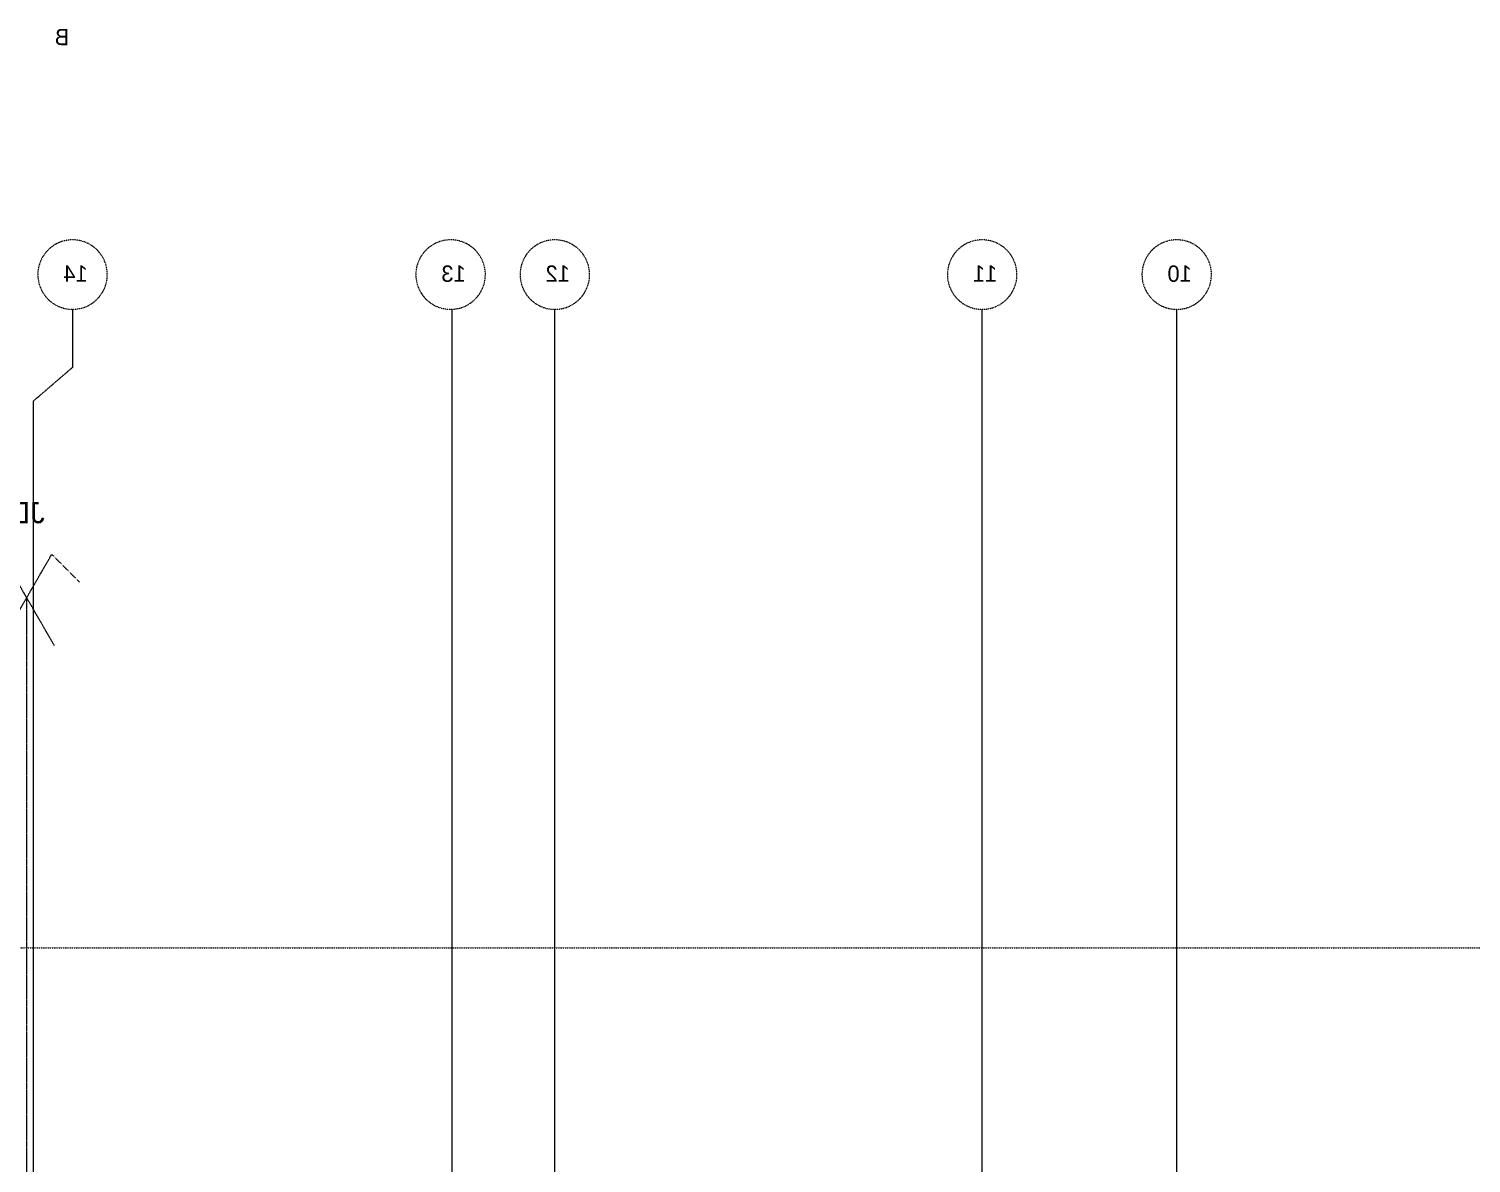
# Model space of a CAD drawing. Header units: millimetres. Extents: x -26249 to 60250, y -21218 to 23336.
# Drawn here: x -6944 to -4869, y 9426 to 11058 of the extents above; entities that cross this region are included whole.
import ezdxf

# ---------------------------------------------------------------- set-up
doc = ezdxf.new("R2010")
doc.units = ezdxf.units.MM
for name, pattern in [('Style de ligne -1', [0.41664, 0.20828, -0.20836]), ('Style de ligne -11', [0.347222, 0.20828, -0.138942]), ('Style de ligne -6', [1.04164, 0.625, -0.20828, 0.06943, -0.13893]), ('VW-01', [0.41656, 0.20828, -0.20828])]:
    doc.linetypes.add(name, pattern=pattern)
doc.layers.add('B Général', color=7, linetype='Continuous', lineweight=5)
doc.layers.add('C ANNOTATIONS-texte', color=7, linetype='Continuous', lineweight=5)
doc.layers.add('C ANNOTATIONS-axes horizontaux', color=1, linetype='Style de ligne -1', lineweight=13, true_color=0xff0000)
doc.styles.add('Arial', font='arial.ttf')
doc.styles.add('Eurostile', font='')
doc.styles.get('Eurostile').set_extended_font_data('Eurostile')

# ---------------------------------------------------------------- blocks, each defined once
blk = doc.blocks.new('Groupe-64-1')
at = {"layer": 'B Général', "color": 1, "linetype": 'Style de ligne -11', "lineweight": 5}
blk.add_line((2145.7, -1173.9), (2145.7, 946.1), dxfattribs=at)
at = {"layer": 'B Général', "color": 1, "linetype": 'Style de ligne -11', "lineweight": 5, "flags": 128}
for points in [[(2185.7, 876.8), (2109.7, 1008.4), (2069.7, 968.4)], [(2105.7, 876.8), (2181.7, 1008.4), (2221.7, 968.4)]]:
    blk.add_lwpolyline(points, dxfattribs=at)
at = {"layer": 'B Général', "color": 1, "insert": (2119.8, 1083.6), "char_height": 30.34, "attachment_point": 1, "line_spacing_factor": 0.958078, "style": 'Arial'}
blk.add_mtext('JD', dxfattribs=at)
blk = doc.blocks.new('axes 2')
at = {"layer": 'B Général', "color": 1, "linetype": 'Style de ligne -6', "lineweight": 13}
for p, q in [((490.672, -1173.93), (490.672, 1361.07)), ((770.672, -1173.93), (770.672, 1361.07)), ((1385.672, -1173.93), (1385.672, 1361.07)), ((1533.672, -1173.93), (1533.672, 1361.07))]:
    blk.add_line(p, q, dxfattribs=at)
at = {"layer": 'B Général', "color": 1, "linetype": 'Style de ligne -6', "lineweight": 13, "flags": 128}
blk.add_lwpolyline([(2079.747, 1361.07), (2079.747, 1277.57), (2136.672, 1228.57), (2136.672, -1373.93)], dxfattribs=at)
at = {"layer": 'B Général', "color": 1, "linetype": 'VW-01', "lineweight": 13}
for centre in [(490.672, 1411.07), (770.672, 1411.07), (1385.672, 1411.07), (1535.672, 1411.07), (2079.747, 1411.07)]:
    blk.add_circle(centre, 50, dxfattribs=at)
at = {"layer": 'C ANNOTATIONS-axes horizontaux', "color": 5, "true_color": 0x0000ff}
blk.add_line((4705, 442.07), (-4705, 442.07), dxfattribs=at)
at = {"layer": 'B Général', "color": 7}
blk.add_blockref('Groupe-64-1', (0, 0), dxfattribs=at)
at = {"layer": 'B Général', "color": 7, "char_height": 23.4956, "attachment_point": 1, "line_spacing_factor": 0.895453, "style": 'Eurostile'}
for s, insert in [('10', (469.019, 1424.159)), ('11', (749.019, 1424.159)), ('12', (1364.019, 1424.159)), ('13', (1514.019, 1424.159)), ('14', (2058.095, 1424.159))]:
    blk.add_mtext(s, dxfattribs=dict(at, insert=insert))
at = {"layer": 'C ANNOTATIONS-texte', "color": 7, "insert": (2084.528, 1764.714), "char_height": 23.496, "attachment_point": 1, "line_spacing_factor": 0.895453, "style": 'Eurostile'}
blk.add_mtext('B', dxfattribs=at)

msp = doc.modelspace()

# ---------------------------------------------------------------- block references
at = {"layer": 'B Général', "color": 7, "xscale": -1}
msp.add_blockref('axes 2', (-4801.775, 9293.245), dxfattribs=at)

doc.saveas('drawing.dxf')
